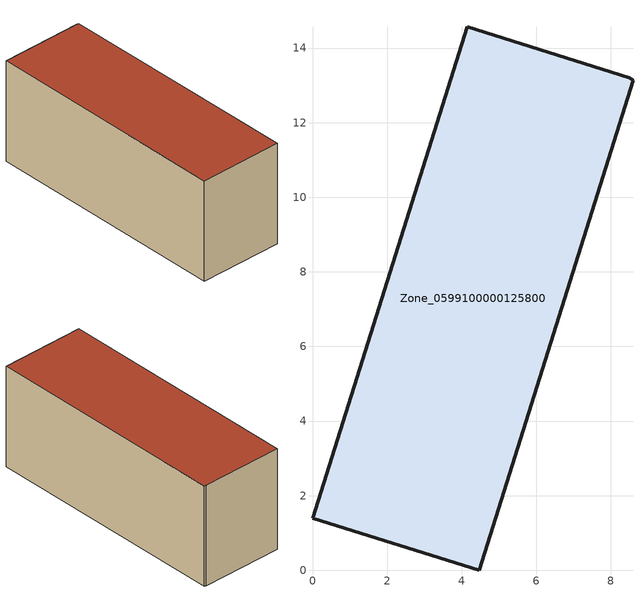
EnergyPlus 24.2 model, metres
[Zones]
Zone_0599100000125800
 floor ground (C_G): 4.47,0 0,1.4 4.15,14.57 8.48,13.21 8.59,13.14 z0.5
 wall outside (C_F): 0,1.4 4.47,0 8.59,13.14 8.48,13.21 4.15,14.57 0,1.4 z0.5:6.21
 roof outside (C_R): 8.59,13.14 8.48,13.21 4.15,14.57 0,1.4 4.47,0 z6.21
[BUILDING]
Pand.0599100000125800: North Axis=0; Terrain=City; Loads Convergence Tolerance Value=0.04; Temperature Convergence Tolerance Value=0.4; Solar Distribution=FullExterior; Maximum Number of Warmup Days=25; Minimum Number of Warmup Days=1
[Site:Location]
Rotterdam.The.Hague.AP_ZH_NLD Design_Conditions: Latitude=51.96; Longitude=4.45; Time Zone=1; Elevation=-4.5
[SITE:GROUNDTEMPERATURE:BUILDINGSURFACE]
18, 18, 18, 18, 18, 18, 18, 18, 18, 18, 18, 18
[MATERIAL] Thermal Absorptance=0.9; Solar Absorptance=0.7; Visible Absorptance=0.7
Name | Roughness | Thickness | Conductivity | Density | Specific Heat
G.TC.1965-1974 | MediumSmooth | 0.15 | 0.882353 | 540 | 1210
F.TC.1965-1974 | Rough | 0.3 | 0.697674 | 1920 | 840
R.TC.1965-1974 | MediumRough | 0.2 | 0.232558 | 1500 | 1000
[CONSTRUCTION]
C_G: G.TC.1965-1974
C_F: F.TC.1965-1974
C_R: R.TC.1965-1974
[ZONE]
Zone_0599100000125800: Type=1; Multiplier=1; Ceiling Height=Autocalculate; Volume=Autocalculate; Floor Area=autocalculate; Part of Total Floor Area=Yes
[ZONEINFILTRATION:DESIGNFLOWRATE]
Infil_Zone_0599100000125800: Zone or ZoneList or Space or SpaceList=Zone_0599100000125800; Schedule=AlwaysOn; Design Flow Rate Calculation Method=Flow/Area; Flow Rate per Floor Area=0.003; Constant Term Coefficient=1; Temperature Term Coefficient=0; Velocity Term Coefficient=0; Velocity Squared Term Coefficient=0
[HVACTEMPLATE:ZONE:IDEALLOADSAIRSYSTEM]
Zone_0599100000125800: Maximum Heating Supply Air Temperature=50; Minimum Cooling Supply Air Temperature=13; Maximum Heating Supply Air Humidity Ratio=0.0156; Minimum Cooling Supply Air Humidity Ratio=0.0077; Heating Limit=NoLimit; Cooling Limit=NoLimit; Dehumidification Control Type=ConstantSensibleHeatRatio; Cooling Sensible Heat Ratio=0.7; Dehumidification Setpoint=60; Humidification Control Type=None; Humidification Setpoint=30; Outdoor Air Method=None; Outdoor Air Flow Rate per Person=0.00944; Outdoor Air Flow Rate per Zone Floor Area=0; Outdoor Air Flow Rate per Zone=0; Demand Controlled Ventilation Type=None; Outdoor Air Economizer Type=NoEconomizer; Heat Recovery Type=None; Sensible Heat Recovery Effectiveness=0.7; Latent Heat Recovery Effectiveness=0.65
[ZONECONTROL:THERMOSTAT]
ThermostatControl_Zone_0599100000125800: Zone or ZoneList=Zone_0599100000125800; Control Type Schedule=DualSetpointControlType; Control 1=Thermostat_Zone_0599100000125800; Temperature Difference Between Cutout And Setpoint=0
[THERMOSTATSETPOINT:DUALSETPOINT]
Thermostat_Zone_0599100000125800: Heating Setpoint Temperature Schedule=HeatingSetpoint_Zone_0599100000125800; Cooling Setpoint Temperature Schedule=CoolingSetpoint_Zone_0599100000125800
[SCHEDULE:COMPACT]
HeatingSetpoint_Zone_0599100000125800: Through: 12/31, For: AllDays, Until: 24:00, 21
CoolingSetpoint_Zone_0599100000125800: Through: 12/31, For: AllDays, Until: 24:00, 24
DualSetpointControlType: Through: 12/31, For: AllDays, Until: 24:00, 4
AlwaysOn: Through: 12/31, For: AllDays, Until: 24:00, 1
